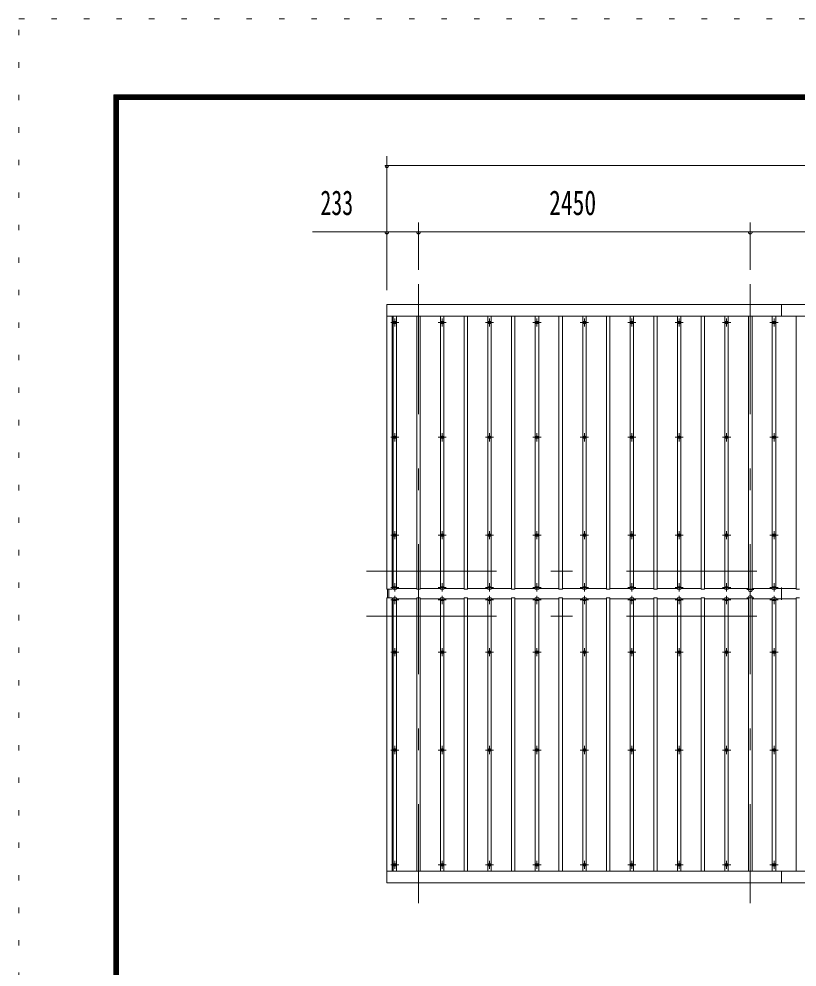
# Model space of a CAD drawing. Units: millimetres, scale not verified, with parts at other scales. Extents: x -31545 to 31552, y -14700 to 14700.
# Drawn here: x -10028 to -4283, y 7701 to 14700 of the extents above; entities that cross this region are included whole.
import ezdxf
from ezdxf.enums import TextEntityAlignment as Align

# ---------------------------------------------------------------- set-up
doc = ezdxf.new("R2010")
doc.units = ezdxf.units.MM
doc.header["$LTSCALE"] = 80
doc.linetypes.add('USER3', pattern=[24, 12, -5, 2, -5])
doc.linetypes.add('USER4', pattern=[3, 0.5, -2.5])
for name, color, linetype, lineweight in [('0-2_1-07BOLD', 7, 'Continuous', 18), ('0-3_1-27CENTER', 3, 'USER3', 18), ('0-4_1-47THIN', 4, 'Continuous', 18), ('0-5_1-57DIM', 3, 'Continuous', 18), ('0-C_F-F1PAPER', 5, 'Continuous', 18), ('0-D_F-E_J_ADD', 5, 'USER4', 18)]:
    doc.layers.add(name, color=color, linetype=linetype, lineweight=lineweight)
doc.styles.add('ＭＳ ゴシック', font='')
doc.styles.get('ＭＳ ゴシック').set_extended_font_data('MS Gothic')

msp = doc.modelspace()

# ---------------------------------------------------------------- linework, layer by layer
at = {"layer": '0-2_1-07BOLD'}
for p, q in [((-7311.18, 12592.54), (-7311.18, 10489.55)), ((-4398.18, 12506.79), (-4398.18, 12592.54)), ((-7311.18, 12506.79), (3354.82, 12506.79)), ((-4398.18, 10502.54), (-4398.18, 10412.54)), ((-7306.18, 10425.54), (-7306.18, 10489.55)), ((-7296.18, 10425.54), (-7296.18, 10489.55)), ((-7311.18, 8322.54), (-7311.18, 10425.54)), ((-7311.18, 8408.3), (3354.82, 8408.3)), ((-4398.18, 8408.3), (-4398.18, 8322.54))]:
    msp.add_line(p, q, dxfattribs=at)
for points in [[(-7311.18, 12592.54), (3354.82, 12592.54), (3354.82, 10489.55)], [(-7271.19, 12506.79), (-7271.19, 10489.55), (-7311.18, 10489.55)], [(-7271.19, 8408.3), (-7271.19, 10425.54), (-7311.18, 10425.54)], [(-7311.18, 8322.54), (3354.82, 8322.54), (3354.82, 10425.54)]]:
    msp.add_lwpolyline(points, dxfattribs=at)
for centre in [(-7253.18, 12459.37), (-6903.18, 12459.37), (-6553.19, 12459.37), (-6203.18, 12459.37), (-5853.19, 12459.37), (-5503.19, 12459.37), (-5153.19, 12459.37), (-4803.19, 12459.37), (-4453.19, 12459.37), (-7253.18, 11611.71), (-6903.18, 11611.71), (-6553.19, 11611.71), (-6203.18, 11611.71), (-5853.19, 11611.71), (-5503.19, 11611.71), (-5153.19, 11611.71), (-4803.19, 11611.71), (-4453.19, 11611.71), (-7253.18, 10890.05), (-6903.18, 10890.05), (-6553.19, 10890.05), (-6203.18, 10890.05), (-5853.19, 10890.05), (-5503.19, 10890.05), (-5153.19, 10890.05), (-4803.19, 10890.05), (-4453.19, 10890.05), (-7253.18, 10025.04), (-6903.18, 10025.04), (-6553.19, 10025.04), (-6203.18, 10025.04), (-5853.19, 10025.04), (-5503.19, 10025.04), (-5153.19, 10025.04), (-4803.19, 10025.04), (-4453.19, 10025.04), (-7253.18, 9303.38), (-6903.18, 9303.38), (-6553.19, 9303.38), (-6203.18, 9303.38), (-5853.19, 9303.38), (-5503.19, 9303.38), (-5153.19, 9303.38), (-4803.19, 9303.38), (-4453.19, 9303.38), (-7253.18, 8455.72), (-6903.18, 8455.72), (-6553.19, 8455.72), (-6203.18, 8455.72), (-5853.19, 8455.72), (-5503.19, 8455.72), (-5153.19, 8455.72), (-4803.19, 8455.72), (-4453.19, 8455.72)]:
    msp.add_circle(centre, 10, dxfattribs=at)
for centre, radius, start, end in [((-7253.18, 10493.51), 14.5, 46.3961, 133.6039), ((-7253.18, 10514.51), 14.5, 226.39838, 313.60162), ((-6903.18, 10493.51), 14.5, 46.3961, 133.6039), ((-6903.18, 10514.51), 14.5, 226.39838, 313.60162), ((-6553.19, 10493.51), 14.5, 46.3961, 133.6039), ((-6553.19, 10514.51), 14.5, 226.39838, 313.60162), ((-6203.18, 10493.51), 14.5, 46.3961, 133.6039), ((-6203.18, 10514.51), 14.5, 226.39838, 313.60162), ((-5853.19, 10493.51), 14.5, 46.3961, 133.6039), ((-5853.19, 10514.51), 14.5, 226.39838, 313.60162), ((-5503.19, 10493.51), 14.5, 46.3961, 133.6039), ((-5503.19, 10514.51), 14.5, 226.39838, 313.60162), ((-5153.19, 10493.51), 14.5, 46.3961, 133.6039), ((-5153.19, 10514.51), 14.5, 226.39838, 313.60162), ((-4803.19, 10493.51), 14.5, 46.3961, 133.6039), ((-4803.19, 10514.51), 14.5, 226.39838, 313.60162), ((-4453.19, 10493.51), 14.5, 46.3961, 133.6039), ((-4453.19, 10514.51), 14.5, 226.39838, 313.60162), ((-4628.18, 10488.07), 15, 146.44803, 33.55846), ((-4628.18, 10427.02), 15, 326.44154, 213.55197), ((-7253.18, 10400.58), 14.5, 46.39838, 133.60162), ((-7253.18, 10421.58), 14.5, 226.3961, 313.6039), ((-6903.18, 10400.58), 14.5, 46.39838, 133.60162), ((-6903.18, 10421.58), 14.5, 226.3961, 313.6039), ((-6553.19, 10400.58), 14.5, 46.39838, 133.60162), ((-6553.19, 10421.58), 14.5, 226.3961, 313.6039), ((-6203.18, 10400.58), 14.5, 46.39838, 133.60162), ((-6203.18, 10421.58), 14.5, 226.3961, 313.6039), ((-5853.19, 10400.58), 14.5, 46.39838, 133.60162), ((-5853.19, 10421.58), 14.5, 226.3961, 313.6039), ((-5503.19, 10400.58), 14.5, 46.39838, 133.60162), ((-5503.19, 10421.58), 14.5, 226.3961, 313.6039), ((-5153.19, 10400.58), 14.5, 46.39838, 133.60162), ((-5153.19, 10421.58), 14.5, 226.3961, 313.6039), ((-4803.19, 10400.58), 14.5, 46.39838, 133.60162), ((-4803.19, 10421.58), 14.5, 226.3961, 313.6039), ((-4453.19, 10400.58), 14.5, 46.39838, 133.60162), ((-4453.19, 10421.58), 14.5, 226.3961, 313.6039)]:
    msp.add_arc(centre, radius, start, end, dxfattribs=at)
at = {"layer": '0-3_1-27CENTER'}
for p, q in [((-7078.19, 12742.55), (-7078.19, 8172.54)), ((-4628.19, 12742.55), (-4628.19, 8172.54)), ((-7283.18, 12459.37), (-7223.18, 12459.37)), ((-7253.18, 12429.37), (-7253.18, 12489.37)), ((-6933.18, 12459.37), (-6873.18, 12459.37)), ((-6903.18, 12429.37), (-6903.18, 12489.37)), ((-6583.18, 12459.37), (-6523.19, 12459.37)), ((-6553.19, 12429.37), (-6553.19, 12489.37)), ((-6233.18, 12459.37), (-6173.18, 12459.37)), ((-6203.18, 12429.37), (-6203.18, 12489.37)), ((-5883.18, 12459.37), (-5823.18, 12459.37)), ((-5853.19, 12429.37), (-5853.19, 12489.37)), ((-5533.18, 12459.37), (-5473.18, 12459.37)), ((-5503.19, 12429.37), (-5503.19, 12489.37)), ((-5183.18, 12459.37), (-5123.18, 12459.37)), ((-5153.19, 12429.37), (-5153.19, 12489.37)), ((-4833.18, 12459.37), (-4773.18, 12459.37)), ((-4803.19, 12429.37), (-4803.19, 12489.37)), ((-4483.18, 12459.37), (-4423.18, 12459.37)), ((-4453.19, 12429.37), (-4453.19, 12489.37)), ((-7253.18, 11581.71), (-7253.18, 11641.71)), ((-6903.18, 11581.71), (-6903.18, 11641.71)), ((-6553.19, 11581.71), (-6553.19, 11641.71)), ((-6203.18, 11581.71), (-6203.18, 11641.71)), ((-5853.19, 11581.71), (-5853.19, 11641.71)), ((-5503.19, 11581.71), (-5503.19, 11641.71)), ((-5153.19, 11581.71), (-5153.19, 11641.71)), ((-4803.19, 11581.71), (-4803.19, 11641.71)), ((-4453.19, 11581.71), (-4453.19, 11641.71)), ((-7283.18, 11611.71), (-7223.18, 11611.71)), ((-6933.18, 11611.71), (-6873.18, 11611.71)), ((-6583.18, 11611.71), (-6523.19, 11611.71)), ((-6233.18, 11611.71), (-6173.18, 11611.71)), ((-5883.18, 11611.71), (-5823.18, 11611.71)), ((-5533.18, 11611.71), (-5473.18, 11611.71)), ((-5183.18, 11611.71), (-5123.18, 11611.71)), ((-4833.18, 11611.71), (-4773.18, 11611.71)), ((-4483.18, 11611.71), (-4423.18, 11611.71)), ((-7253.18, 10860.05), (-7253.18, 10920.05)), ((-6903.18, 10860.05), (-6903.18, 10920.05)), ((-6553.19, 10860.05), (-6553.19, 10920.05)), ((-6203.18, 10860.05), (-6203.18, 10920.05)), ((-5853.19, 10860.05), (-5853.19, 10920.05)), ((-5503.19, 10860.05), (-5503.19, 10920.05)), ((-5153.19, 10860.05), (-5153.19, 10920.05)), ((-4803.19, 10860.05), (-4803.19, 10920.05)), ((-4453.19, 10860.05), (-4453.19, 10920.05)), ((-7283.18, 10890.05), (-7223.18, 10890.05)), ((-6933.18, 10890.05), (-6873.18, 10890.05)), ((-6583.18, 10890.05), (-6523.19, 10890.05)), ((-6233.18, 10890.05), (-6173.18, 10890.05)), ((-5883.18, 10890.05), (-5823.18, 10890.05)), ((-5533.18, 10890.05), (-5473.18, 10890.05)), ((-5183.18, 10890.05), (-5123.18, 10890.05)), ((-4833.18, 10890.05), (-4773.18, 10890.05)), ((-4483.18, 10890.05), (-4423.18, 10890.05)), ((-7461.18, 10622.54), (3504.82, 10622.54)), ((-7283.18, 10504.02), (-7223.18, 10504.02)), ((-7253.18, 10474.02), (-7253.18, 10534.02)), ((-6933.18, 10504.02), (-6873.18, 10504.02)), ((-6903.18, 10474.02), (-6903.18, 10534.02)), ((-6583.18, 10504.02), (-6523.19, 10504.02)), ((-6553.19, 10474.02), (-6553.19, 10534.02)), ((-6233.18, 10504.02), (-6173.18, 10504.02)), ((-6203.18, 10474.02), (-6203.18, 10534.02)), ((-5883.18, 10504.02), (-5823.19, 10504.02)), ((-5853.19, 10474.02), (-5853.19, 10534.02)), ((-5533.18, 10504.02), (-5473.18, 10504.02)), ((-5503.19, 10474.02), (-5503.19, 10534.02)), ((-5183.18, 10504.02), (-5123.18, 10504.02)), ((-5153.19, 10474.02), (-5153.19, 10534.02)), ((-4833.18, 10504.02), (-4773.19, 10504.02)), ((-4803.19, 10474.02), (-4803.19, 10534.02)), ((-4483.18, 10504.02), (-4423.18, 10504.02)), ((-4453.19, 10474.02), (-4453.19, 10534.02)), ((-7253.18, 10441.07), (-7253.18, 10381.07)), ((-6903.18, 10441.07), (-6903.18, 10381.07)), ((-6553.19, 10441.07), (-6553.19, 10381.07)), ((-6203.18, 10441.07), (-6203.18, 10381.07)), ((-5853.19, 10441.07), (-5853.19, 10381.07)), ((-5503.19, 10441.07), (-5503.19, 10381.07)), ((-5153.19, 10441.07), (-5153.19, 10381.07)), ((-4803.19, 10441.07), (-4803.19, 10381.07)), ((-4653.18, 10488.07), (-4603.18, 10488.07)), ((-4453.19, 10441.07), (-4453.19, 10381.07)), ((-7283.18, 10411.07), (-7223.18, 10411.07)), ((-6933.18, 10411.07), (-6873.18, 10411.07)), ((-6583.18, 10411.07), (-6523.19, 10411.07)), ((-6233.18, 10411.07), (-6173.18, 10411.07)), ((-5883.18, 10411.07), (-5823.19, 10411.07)), ((-5533.18, 10411.07), (-5473.18, 10411.07)), ((-5183.18, 10411.07), (-5123.18, 10411.07)), ((-4833.18, 10411.07), (-4773.19, 10411.07)), ((-4653.18, 10427.02), (-4603.18, 10427.02)), ((-4483.18, 10411.07), (-4423.18, 10411.07)), ((-7461.18, 10292.54), (3504.82, 10292.54)), ((-7283.18, 10025.04), (-7223.18, 10025.04)), ((-7253.18, 10055.04), (-7253.18, 9995.04)), ((-6933.18, 10025.04), (-6873.18, 10025.04)), ((-6903.18, 10055.04), (-6903.18, 9995.04)), ((-6583.18, 10025.04), (-6523.19, 10025.04)), ((-6553.19, 10055.04), (-6553.19, 9995.04)), ((-6233.18, 10025.04), (-6173.18, 10025.04)), ((-6203.18, 10055.04), (-6203.18, 9995.04)), ((-5883.18, 10025.04), (-5823.18, 10025.04)), ((-5853.19, 10055.04), (-5853.19, 9995.04)), ((-5533.18, 10025.04), (-5473.18, 10025.04)), ((-5503.19, 10055.04), (-5503.19, 9995.04)), ((-5183.18, 10025.04), (-5123.18, 10025.04)), ((-5153.19, 10055.04), (-5153.19, 9995.04)), ((-4833.18, 10025.04), (-4773.18, 10025.04)), ((-4803.19, 10055.04), (-4803.19, 9995.04)), ((-4483.18, 10025.04), (-4423.18, 10025.04)), ((-4453.19, 10055.04), (-4453.19, 9995.04)), ((-7253.18, 9333.38), (-7253.18, 9273.38)), ((-6903.18, 9333.38), (-6903.18, 9273.38)), ((-6553.19, 9333.38), (-6553.19, 9273.38)), ((-6203.18, 9333.38), (-6203.18, 9273.38)), ((-5853.19, 9333.38), (-5853.19, 9273.38)), ((-5503.19, 9333.38), (-5503.19, 9273.38)), ((-5153.19, 9333.38), (-5153.19, 9273.38)), ((-4803.19, 9333.38), (-4803.19, 9273.38)), ((-4453.19, 9333.38), (-4453.19, 9273.38)), ((-7283.18, 9303.38), (-7223.18, 9303.38)), ((-6933.18, 9303.38), (-6873.18, 9303.38)), ((-6583.18, 9303.38), (-6523.19, 9303.38)), ((-6233.18, 9303.38), (-6173.18, 9303.38)), ((-5883.18, 9303.38), (-5823.18, 9303.38)), ((-5533.18, 9303.38), (-5473.18, 9303.38)), ((-5183.18, 9303.38), (-5123.18, 9303.38)), ((-4833.18, 9303.38), (-4773.18, 9303.38)), ((-4483.18, 9303.38), (-4423.18, 9303.38)), ((-7253.18, 8485.72), (-7253.18, 8425.72)), ((-6903.18, 8485.72), (-6903.18, 8425.72)), ((-6553.19, 8485.72), (-6553.19, 8425.72)), ((-6203.18, 8485.72), (-6203.18, 8425.72)), ((-5853.19, 8485.72), (-5853.19, 8425.72)), ((-5503.19, 8485.72), (-5503.19, 8425.72)), ((-5153.19, 8485.72), (-5153.19, 8425.72)), ((-4803.19, 8485.72), (-4803.19, 8425.72)), ((-4453.19, 8485.72), (-4453.19, 8425.72)), ((-7283.18, 8455.72), (-7223.18, 8455.72)), ((-6933.18, 8455.72), (-6873.18, 8455.72)), ((-6583.18, 8455.72), (-6523.19, 8455.72)), ((-6233.18, 8455.72), (-6173.18, 8455.72)), ((-5883.18, 8455.72), (-5823.18, 8455.72)), ((-5533.18, 8455.72), (-5473.18, 8455.72)), ((-5183.18, 8455.72), (-5123.18, 8455.72)), ((-4833.18, 8455.72), (-4773.18, 8455.72)), ((-4483.18, 8455.72), (-4423.18, 8455.72))]:
    msp.add_line(p, q, dxfattribs=at)
at = {"layer": '0-4_1-47THIN'}
for p, q in [((-7265.68, 10489.55), (-7265.68, 12506.79)), ((-7240.68, 10489.55), (-7240.68, 12506.79)), ((-7090.68, 10489.55), (-7090.68, 12506.79)), ((-7065.68, 10489.55), (-7065.68, 12506.79)), ((-6915.69, 10489.55), (-6915.69, 12506.79)), ((-6740.69, 10489.55), (-6740.69, 12506.79)), ((-6565.69, 10489.55), (-6565.69, 12506.79)), ((-6390.69, 10489.55), (-6390.69, 12506.79)), ((-6215.69, 10489.55), (-6215.68, 12506.79)), ((-6040.69, 10489.55), (-6040.69, 12506.79)), ((-5865.69, 10489.55), (-5865.69, 12506.79)), ((-5840.69, 10489.55), (-5840.68, 12506.79)), ((-5690.69, 10489.55), (-5690.69, 12506.79)), ((-5665.69, 10489.55), (-5665.69, 12506.79)), ((-5515.69, 10489.55), (-5515.68, 12506.79)), ((-5490.69, 10489.55), (-5490.69, 12506.79)), ((-5340.69, 10489.55), (-5340.69, 12506.79)), ((-5315.69, 10489.55), (-5315.69, 12506.79)), ((-5165.68, 10489.55), (-5165.68, 12506.79)), ((-5140.69, 10489.55), (-5140.68, 12506.79)), ((-4990.69, 10489.55), (-4990.69, 12506.79)), ((-4965.69, 10489.55), (-4965.69, 12506.79)), ((-4815.69, 10489.55), (-4815.68, 12506.79)), ((-4790.69, 10489.55), (-4790.68, 12506.79)), ((-4640.69, 10489.55), (-4640.69, 12506.79)), ((-4615.69, 10489.55), (-4615.69, 12506.79)), ((-4465.69, 10489.55), (-4465.68, 12506.79)), ((-4440.68, 10489.55), (-4440.68, 12506.79)), ((-4290.69, 10489.55), (-4290.69, 12506.79)), ((-7271.19, 10495.58), (-7265.68, 10495.58)), ((-7265.68, 10489.55), (-7240.68, 10489.55)), ((-7090.68, 10495.58), (-7240.68, 10495.58)), ((-7090.68, 10489.55), (-7065.68, 10489.55)), ((-7065.68, 10495.58), (-6915.69, 10495.58)), ((-6740.69, 10495.58), (-6890.69, 10495.58)), ((-6715.69, 10495.58), (-6565.69, 10495.58)), ((-6390.69, 10495.58), (-6540.69, 10495.58)), ((-6365.69, 10495.58), (-6215.69, 10495.58)), ((-6040.69, 10495.58), (-6190.69, 10495.58)), ((-6015.69, 10495.58), (-5865.69, 10495.58)), ((-5865.69, 10489.55), (-5840.69, 10489.55)), ((-5690.69, 10495.58), (-5840.69, 10495.58)), ((-5690.69, 10489.55), (-5665.69, 10489.55)), ((-5665.69, 10495.58), (-5515.69, 10495.58)), ((-5515.69, 10489.55), (-5490.69, 10489.55)), ((-5340.69, 10495.58), (-5490.69, 10495.58)), ((-5340.69, 10489.55), (-5315.69, 10489.55)), ((-5315.69, 10495.58), (-5165.68, 10495.58)), ((-5165.68, 10489.55), (-5140.69, 10489.55)), ((-4990.69, 10495.58), (-5140.69, 10495.58)), ((-4990.69, 10489.55), (-4965.69, 10489.55)), ((-4965.69, 10495.58), (-4815.69, 10495.58)), ((-4815.69, 10489.55), (-4790.69, 10489.55)), ((-4640.69, 10495.58), (-4790.69, 10495.58)), ((-4640.69, 10489.55), (-4615.69, 10489.55)), ((-4615.69, 10495.58), (-4465.69, 10495.58)), ((-4465.69, 10489.55), (-4440.68, 10489.55)), ((-4290.69, 10495.58), (-4440.68, 10495.58)), ((-4290.69, 10489.55), (-4265.69, 10489.55)), ((-7271.19, 10419.51), (-7265.68, 10419.51)), ((-7265.68, 10425.54), (-7240.68, 10425.54)), ((-7265.68, 10425.54), (-7265.68, 8408.3)), ((-7240.68, 10425.54), (-7240.68, 8408.3)), ((-7090.68, 10419.51), (-7240.68, 10419.51)), ((-7090.68, 10425.54), (-7065.68, 10425.54)), ((-7090.68, 10425.54), (-7090.68, 8408.3)), ((-7065.68, 10425.54), (-7065.68, 8408.3)), ((-7065.68, 10419.51), (-6915.69, 10419.51)), ((-6915.69, 10425.54), (-6890.69, 10425.54)), ((-6915.69, 10425.54), (-6915.69, 8408.3)), ((-6890.69, 10425.54), (-6890.69, 8408.3)), ((-6740.69, 10419.51), (-6890.69, 10419.51)), ((-6740.69, 10425.54), (-6715.69, 10425.54)), ((-6740.69, 10425.54), (-6740.69, 8408.3)), ((-6715.69, 10425.54), (-6715.69, 8408.3)), ((-6715.69, 10419.51), (-6565.69, 10419.51)), ((-6565.69, 10425.54), (-6540.69, 10425.54)), ((-6565.69, 10425.54), (-6565.69, 8408.3)), ((-6540.69, 10425.54), (-6540.69, 8408.3)), ((-6390.69, 10419.51), (-6540.69, 10419.51)), ((-6390.69, 10425.54), (-6365.69, 10425.54)), ((-6390.69, 10425.54), (-6390.69, 8408.3)), ((-6365.69, 10425.54), (-6365.69, 8408.3)), ((-6365.69, 10419.51), (-6215.69, 10419.51)), ((-6215.69, 10425.54), (-6190.69, 10425.54)), ((-6215.69, 10425.54), (-6215.68, 8408.3)), ((-6190.69, 10425.54), (-6190.68, 8408.3)), ((-6040.69, 10419.51), (-6190.69, 10419.51)), ((-6040.69, 10425.54), (-6015.69, 10425.54)), ((-6040.69, 10425.54), (-6040.69, 8408.3)), ((-6015.69, 10425.54), (-6015.69, 8408.3)), ((-6015.69, 10419.51), (-5865.69, 10419.51)), ((-5865.69, 10425.54), (-5840.69, 10425.54)), ((-5865.69, 10425.54), (-5865.69, 8408.3)), ((-5840.69, 10425.54), (-5840.68, 8408.3)), ((-5690.69, 10419.51), (-5840.69, 10419.51)), ((-5690.69, 10425.54), (-5665.69, 10425.54)), ((-5690.69, 10425.54), (-5690.69, 8408.3)), ((-5665.69, 10425.54), (-5665.69, 8408.3)), ((-5665.69, 10419.51), (-5515.69, 10419.51)), ((-5515.69, 10425.54), (-5490.69, 10425.54)), ((-5515.69, 10425.54), (-5515.68, 8408.3)), ((-5490.69, 10425.54), (-5490.69, 8408.3)), ((-5340.69, 10419.51), (-5490.69, 10419.51)), ((-5340.69, 10425.54), (-5315.69, 10425.54)), ((-5340.69, 10425.54), (-5340.69, 8408.3)), ((-5315.69, 10425.54), (-5315.69, 8408.3)), ((-5315.69, 10419.51), (-5165.68, 10419.51)), ((-5165.68, 10425.54), (-5140.69, 10425.54)), ((-5165.68, 10425.54), (-5165.68, 8408.3)), ((-5140.69, 10425.54), (-5140.68, 8408.3)), ((-4990.69, 10419.51), (-5140.69, 10419.51)), ((-4990.69, 10425.54), (-4965.69, 10425.54)), ((-4990.69, 10425.54), (-4990.69, 8408.3)), ((-4965.69, 10425.54), (-4965.69, 8408.3)), ((-4965.69, 10419.51), (-4815.69, 10419.51)), ((-4815.69, 10425.54), (-4790.69, 10425.54)), ((-4815.69, 10425.54), (-4815.68, 8408.3)), ((-4790.69, 10425.54), (-4790.68, 8408.3)), ((-4640.69, 10419.51), (-4790.69, 10419.51)), ((-4640.69, 10425.54), (-4615.69, 10425.54)), ((-4640.69, 10425.54), (-4640.69, 8408.3)), ((-4615.69, 10425.54), (-4615.69, 8408.3)), ((-4615.69, 10419.51), (-4465.69, 10419.51)), ((-4465.69, 10425.54), (-4440.68, 10425.54)), ((-4465.69, 10425.54), (-4465.68, 8408.3)), ((-4440.68, 10425.54), (-4440.68, 8408.3)), ((-4290.69, 10419.51), (-4440.68, 10419.51)), ((-4290.69, 10425.54), (-4265.69, 10425.54)), ((-4290.69, 10425.54), (-4290.69, 8408.3))]:
    msp.add_line(p, q, dxfattribs=at)
for points in [[(-6915.69, 10489.55), (-6890.69, 10489.55), (-6890.69, 12506.79)], [(-6740.69, 10489.55), (-6715.69, 10489.55), (-6715.69, 12506.79)], [(-6565.69, 10489.55), (-6540.69, 10489.55), (-6540.69, 12506.79)], [(-6390.69, 10489.55), (-6365.69, 10489.55), (-6365.69, 12506.79)], [(-6215.69, 10489.55), (-6190.69, 10489.55), (-6190.68, 12506.79)], [(-6040.69, 10489.55), (-6015.69, 10489.55), (-6015.69, 12506.79)]]:
    msp.add_lwpolyline(points, dxfattribs=at)
at = {"layer": '0-5_1-57DIM'}
for p, q in [((-7311.18, 12697.54), (-7311.18, 13687.54)), ((-7297.18, 13617.54), (-7325.18, 13617.54)), ((-7311.18, 13617.54), (3354.81, 13617.54)), ((-7078.19, 12847.54), (-7078.19, 13197.54)), ((-4628.19, 12847.54), (-4628.19, 13197.54)), ((-7860.68, 13127.54), (3904.32, 13127.54)), ((-7297.18, 13127.54), (-7325.18, 13127.54)), ((-7064.19, 13127.54), (-7092.19, 13127.54)), ((-4614.19, 13127.54), (-4642.19, 13127.54))]:
    msp.add_line(p, q, dxfattribs=at)
for centre in [(-7311.18, 13617.54), (-7311.18, 13127.54), (-7078.19, 13127.54), (-4628.19, 13127.54)]:
    msp.add_arc(centre, 14, 180, 0, dxfattribs=at)
at = {"layer": '0-C_F-F1PAPER'}
for p, q in [((-9327.64, 14140), (30852.36, 14140)), ((-9327.64, 14140), (-9327.64, -14000)), ((-9324.14, 14136.5), (30848.86, 14136.5)), ((-9324.14, 14136.5), (-9324.14, -13996.5)), ((-9320.64, 14133), (-9320.64, -13993)), ((-9320.64, 14133), (30845.36, 14133)), ((-9317.14, 14129.5), (30841.86, 14129.5)), ((-9317.14, 14129.5), (-9317.14, -13989.5)), ((-9313.64, 14126), (-9313.64, -13986)), ((-9313.64, 14126), (30838.36, 14126)), ((-9310.14, 14122.5), (30834.86, 14122.5)), ((-9310.14, 14122.5), (-9310.14, -13982.5)), ((-9306.64, 14119), (-9306.64, -13979)), ((-9306.64, 14119), (30831.36, 14119)), ((-9303.14, 14115.5), (30827.86, 14115.5)), ((-9303.14, 14115.5), (-9303.14, -13975.5)), ((-9299.64, 14112), (30824.36, 14112)), ((-9299.64, 14112), (-9299.64, -13972)), ((-9296.14, 14108.5), (30820.86, 14108.5)), ((-9296.14, 14108.5), (-9296.14, -13968.5)), ((-9292.64, 14105), (-9292.64, -13965)), ((-9292.64, 14105), (30817.36, 14105))]:
    msp.add_line(p, q, dxfattribs=at)
at = {"layer": '0-D_F-E_J_ADD'}
msp.add_lwpolyline([(-10027.64, -14700), (-10027.64, 14700), (31552.36, 14700)], dxfattribs=at)

# ---------------------------------------------------------------- texts
at = {"layer": '0-5_1-57DIM', "color": 7, "style": 'ＭＳ ゴシック'}
for s, width, p in [('233', 0.65, (-7802.13, 13197.54)), ('2450', 0.7, (-6113.6, 13197.54))]:
    msp.add_text(s, height=182.3, dxfattribs=dict(at, width=width)).set_placement(p, align=Align.BOTTOM_LEFT)

doc.saveas('drawing.dxf')
